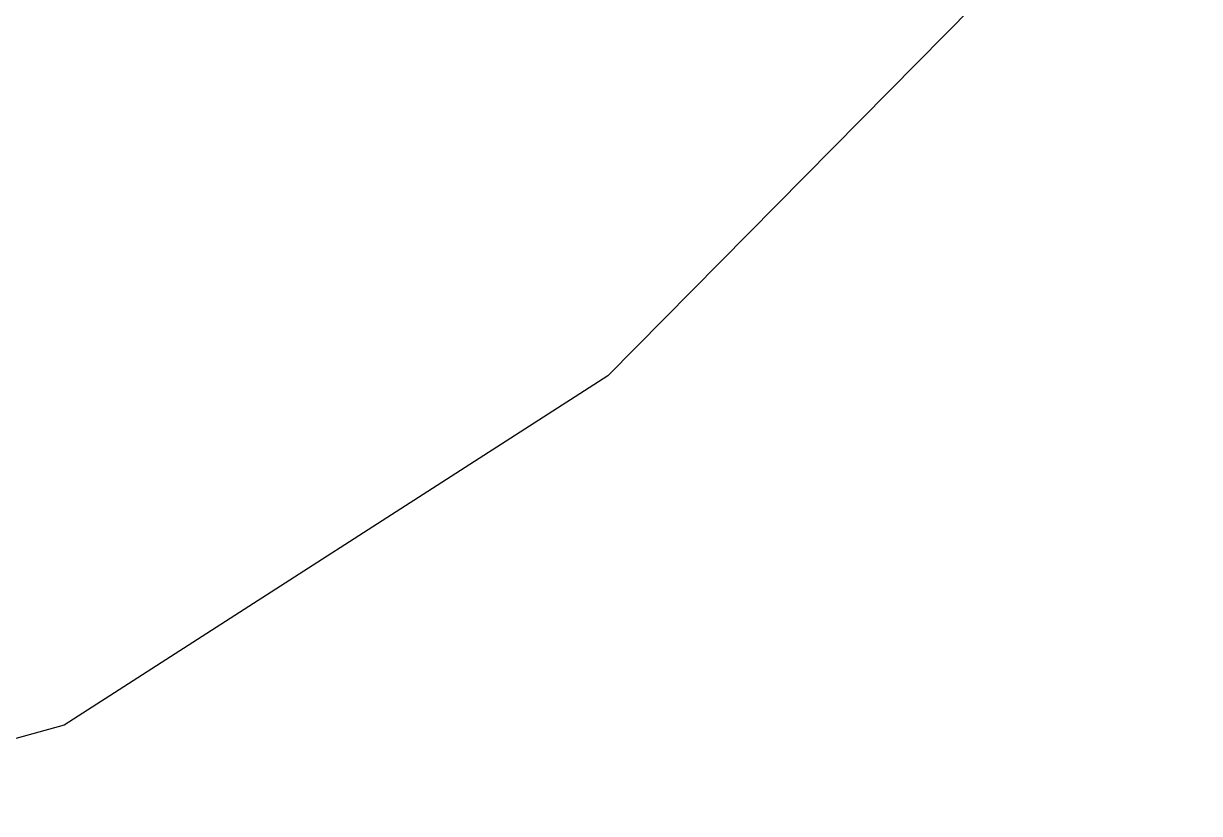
# Model space of a CAD drawing. Header units: inches. Extents: x 653559 to 669309, y 7245317 to 7256454.
# Drawn here: x 663694.84 to 663708.4, y 7254189.72 to 7254198.83 of the extents above; entities that cross this region are included whole.
import ezdxf

# ---------------------------------------------------------------- set-up
doc = ezdxf.new("R2010")
doc.units = ezdxf.units.IN
doc.header["$MEASUREMENT"] = 0
doc.layers.add('Cauce', color=5, linetype='Continuous')
doc.layers.add('Perimetral', color=190, linetype='Continuous')

msp = doc.modelspace()

# ---------------------------------------------------------------- linework, layer by layer
at = {"layer": 'Cauce', "color": 160, "transparency": 33554613}
msp.add_polyline3d([(663799.63, 7254276.8, 0), (663795.56, 7254262.6, 0), (663789.18, 7254248.76, 0), (663783.08, 7254239.74, 0), (663774.45, 7254231.43, 0), (663771.05, 7254229.17, 0), (663765.32, 7254226.7, 0), (663759.42, 7254227.18, 0), (663755.18, 7254228.9, 0), (663737.26, 7254240.02, 0), (663734.68, 7254240.82, 0), (663732.34, 7254239.69, 0), (663728.53, 7254236.29, 0), (663725.95, 7254232.36, 0), (663715.84, 7254211.51, 0), (663714, 7254208.04, 0), (663711.63, 7254204.95, 0), (663701.58, 7254194.77, 0), (663695.31, 7254190.74, 0), (663691.62, 7254189.72, 0)], dxfattribs=at)
at = {"layer": 'Perimetral', "color": 200}
msp.add_polyline3d([(663799.63, 7254276.8, 0), (663795.56, 7254262.6, 0), (663789.18, 7254248.76, 0), (663783.08, 7254239.74, 0), (663774.45, 7254231.43, 0), (663771.05, 7254229.17, 0), (663765.32, 7254226.7, 0), (663759.42, 7254227.18, 0), (663755.18, 7254228.9, 0), (663737.26, 7254240.02, 0), (663734.68, 7254240.82, 0), (663732.34, 7254239.69, 0), (663728.53, 7254236.29, 0), (663725.95, 7254232.36, 0), (663715.84, 7254211.51, 0), (663714, 7254208.04, 0), (663711.63, 7254204.95, 0), (663701.58, 7254194.77, 0), (663695.31, 7254190.74, 0), (663691.62, 7254189.72, 0)], dxfattribs=at)

doc.saveas('drawing.dxf')
